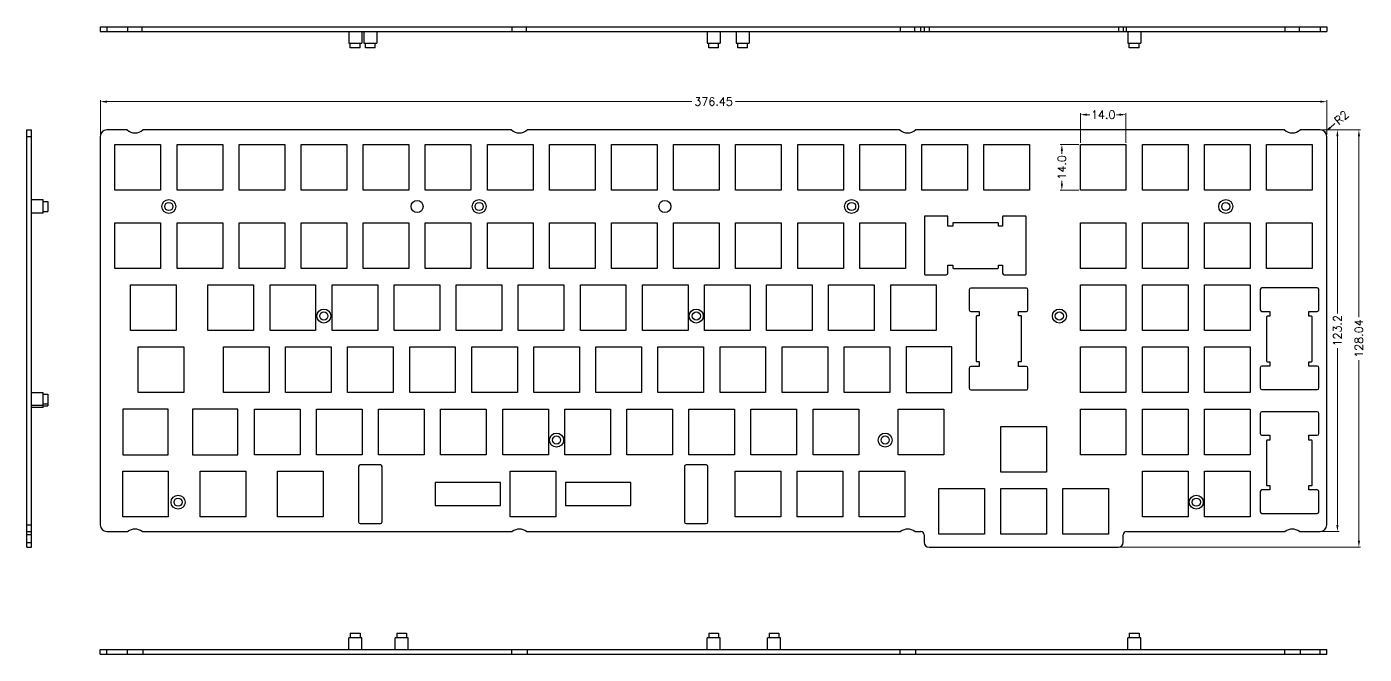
# Model space of a CAD drawing. Header units: millimetres. Extents: x -2394 to -1491, y -937 to 636.
# Drawn here: x -2195.6 to -1785.1, y 389.2 to 581.7 of the extents above; entities that cross this region are included whole.
import ezdxf

# ---------------------------------------------------------------- set-up
doc = ezdxf.new("R2010")
doc.units = ezdxf.units.MM
doc.header["$LTSCALE"] = 30.734
doc.header["$PDMODE"] = 3
doc.header["$PDSIZE"] = 8
doc.layers.get('0').update_dxf_attribs({"linetype": 'CONTINUOUS'})
doc.layers.get('Defpoints').update_dxf_attribs({"linetype": 'CONTINUOUS'})
doc.layers.add('dim', color=82, linetype='CONTINUOUS', lineweight=9)
doc.styles.add('ROMANC', font='romanc.shx', dxfattribs={"bigfont": 'gbcbig.shx'})
doc.dimstyles.new('YanXiu', dxfattribs={"dimtxt": 2.5, "dimasz": 2.2, "dimexe": 0.66, "dimexo": 0.66, "dimgap": 0.66, "dimtad": 0, "dimdsep": 46, "dimtxsty": 'ROMANC', "dimcen": 0, "dimclrd": 256, "dimclre": 131, "dimclrt": 42, "dimazin": 2, "dimtfac": 1, "dimtofl": 0, "dimtmove": 0, "dimatfit": 3, "dimfxl": 1, "dimlwd": 5, "dimlwe": 5, "dimarcsym": 0})

# ---------------------------------------------------------------- blocks, each defined once
blk = doc.blocks.new('*D0')
at = {"layer": 'Defpoints', "color": 0}
for p in [(-1796.56, 558.72), (-2173.01, 548.05), (-1796.56, 548.05)]:
    blk.add_point(p, dxfattribs=at)
at = {"layer": 'dim', "color": 131, "lineweight": 5}
for p, q in [((-2173.01, 548.55), (-2173.01, 559.21)), ((-1796.56, 548.55), (-1796.56, 559.21))]:
    blk.add_line(p, q, dxfattribs=at)
at = {"layer": 'dim', "lineweight": 5}
for p, q in [((-2171.01, 558.72), (-1991.48, 558.72)), ((-1798.56, 558.72), (-1978.1, 558.72))]:
    blk.add_line(p, q, dxfattribs=at)
at = {"layer": 'dim'}
for points in [[(-2171.01, 559.05), (-2171.01, 558.38), (-2173.01, 558.72)], [(-1798.56, 559.05), (-1798.56, 558.38), (-1796.56, 558.72)]]:
    blk.add_solid(points, dxfattribs=at)
at = {"layer": 'dim', "color": 42, "insert": (-1984.79, 558.72), "char_height": 2.5, "attachment_point": 5, "style": 'ROMANC'}
blk.add_mtext('376.45', dxfattribs=at)
blk = doc.blocks.new('*D1')
at = {"layer": 'Defpoints', "color": 0}
for p in [(-1801.67, 550.05), (-1860.55, 422.01), (-1786.72, 422.01)]:
    blk.add_point(p, dxfattribs=at)
at = {"layer": 'dim', "color": 131, "lineweight": 5}
for p, q in [((-1801.17, 550.05), (-1786.22, 550.05)), ((-1860.05, 422.01), (-1786.22, 422.01))]:
    blk.add_line(p, q, dxfattribs=at)
at = {"layer": 'dim', "lineweight": 5}
for p, q in [((-1786.72, 548.05), (-1786.72, 492.6)), ((-1786.72, 424.01), (-1786.72, 479.46))]:
    blk.add_line(p, q, dxfattribs=at)
at = {"layer": 'dim'}
for points in [[(-1787.05, 548.05), (-1786.39, 548.05), (-1786.72, 550.05)], [(-1787.05, 424.01), (-1786.39, 424.01), (-1786.72, 422.01)]]:
    blk.add_solid(points, dxfattribs=at)
at = {"layer": 'dim', "color": 42, "insert": (-1786.72, 486.03), "char_height": 2.5, "attachment_point": 5, "rotation": 90, "style": 'ROMANC'}
blk.add_mtext('128.04', dxfattribs=at)
blk = doc.blocks.new('*D2')
at = {"layer": 'Defpoints', "color": 0}
for p in [(-1801.17, 550.05), (-1793.32, 550.05), (-1798.56, 426.85)]:
    blk.add_point(p, dxfattribs=at)
at = {"layer": 'dim', "color": 131, "lineweight": 5}
for p, q in [((-1800.67, 550.05), (-1792.82, 550.05)), ((-1798.06, 426.85), (-1792.82, 426.85))]:
    blk.add_line(p, q, dxfattribs=at)
at = {"layer": 'dim', "lineweight": 5}
for p, q in [((-1793.32, 548.05), (-1793.32, 493.77)), ((-1793.32, 428.85), (-1793.32, 483.13))]:
    blk.add_line(p, q, dxfattribs=at)
at = {"layer": 'dim'}
for points in [[(-1793.65, 548.05), (-1792.99, 548.05), (-1793.32, 550.05)], [(-1793.65, 428.85), (-1792.99, 428.85), (-1793.32, 426.85)]]:
    blk.add_solid(points, dxfattribs=at)
at = {"layer": 'dim', "color": 42, "insert": (-1793.32, 488.45), "char_height": 2.5, "attachment_point": 5, "rotation": 90, "style": 'ROMANC'}
blk.add_mtext('123.2', dxfattribs=at)
blk = doc.blocks.new('*D3')
at = {"layer": 'Defpoints', "color": 0}
for p in [(-1798.56, 548.05), (-1797.07, 549.38)]:
    blk.add_point(p, dxfattribs=at)
at = {"layer": 'dim', "lineweight": 5}
blk.add_line((-1794.09, 552.05), (-1795.58, 550.71), dxfattribs=at)
at = {"layer": 'dim'}
blk.add_solid([(-1795.8, 550.96), (-1795.36, 550.47), (-1797.07, 549.38)], dxfattribs=at)
at = {"layer": 'dim', "color": 42, "insert": (-1792.07, 553.85), "char_height": 2.5, "attachment_point": 5, "rotation": 41.7733, "style": 'ROMANC'}
blk.add_mtext('R2', dxfattribs=at)
blk = doc.blocks.new('*D4')
at = {"layer": 'Defpoints', "color": 0}
for p in [(-1872.21, 554.72), (-1872.21, 545.55), (-1858.21, 545.55)]:
    blk.add_point(p, dxfattribs=at)
at = {"layer": 'dim', "color": 131, "lineweight": 5}
for p, q in [((-1872.21, 546.05), (-1872.21, 555.22)), ((-1858.21, 546.05), (-1858.21, 555.22))]:
    blk.add_line(p, q, dxfattribs=at)
at = {"layer": 'dim', "lineweight": 5}
for p, q in [((-1870.21, 554.72), (-1869.34, 554.72)), ((-1860.21, 554.72), (-1861.08, 554.72))]:
    blk.add_line(p, q, dxfattribs=at)
at = {"layer": 'dim'}
for points in [[(-1870.21, 555.06), (-1870.21, 554.39), (-1872.21, 554.72)], [(-1860.21, 555.06), (-1860.21, 554.39), (-1858.21, 554.72)]]:
    blk.add_solid(points, dxfattribs=at)
at = {"layer": 'dim', "color": 42, "insert": (-1865.21, 554.72), "char_height": 2.5, "attachment_point": 5, "style": 'ROMANC'}
blk.add_mtext('14.0', dxfattribs=at)
blk = doc.blocks.new('*D5')
at = {"layer": 'Defpoints', "color": 0}
for p in [(-1872.21, 545.55), (-1877.89, 531.55), (-1872.21, 531.55)]:
    blk.add_point(p, dxfattribs=at)
at = {"layer": 'dim', "color": 131, "lineweight": 5}
for p, q in [((-1872.71, 545.55), (-1878.39, 545.55)), ((-1872.71, 531.55), (-1878.39, 531.55))]:
    blk.add_line(p, q, dxfattribs=at)
at = {"layer": 'dim', "lineweight": 5}
for p, q in [((-1877.89, 543.55), (-1877.89, 542.68)), ((-1877.89, 533.55), (-1877.89, 534.42))]:
    blk.add_line(p, q, dxfattribs=at)
at = {"layer": 'dim'}
for points in [[(-1878.22, 543.55), (-1877.56, 543.55), (-1877.89, 545.55)], [(-1878.22, 533.55), (-1877.56, 533.55), (-1877.89, 531.55)]]:
    blk.add_solid(points, dxfattribs=at)
at = {"layer": 'dim', "color": 42, "insert": (-1877.89, 538.55), "char_height": 2.5, "attachment_point": 5, "rotation": 90, "style": 'ROMANC'}
blk.add_mtext('14.0', dxfattribs=at)

msp = doc.modelspace()

# ---------------------------------------------------------------- linework, layer by layer
at = {"color": 7, "linetype": 'Continuous'}
for p, q in [((-2173.012, 581.688), (-2173.012, 580.188)), ((-2173.012, 581.688), (-1796.562, 581.688)), ((-2173.012, 580.188), (-1796.562, 580.188)), ((-2171.012, 581.688), (-2171.012, 580.188)), ((-2164.569, 580.188), (-2164.569, 581.688)), ((-2160.204, 580.188), (-2160.204, 581.688)), ((-2096.787, 580.188), (-2096.787, 576.688)), ((-2092.787, 580.188), (-2092.787, 576.688)), ((-2092.132, 580.188), (-2092.132, 576.688)), ((-2088.132, 580.188), (-2088.132, 576.688)), ((-2046.569, 580.188), (-2046.569, 581.688)), ((-2042.204, 580.188), (-2042.204, 581.688)), ((-1986.787, 580.188), (-1986.787, 576.688)), ((-1982.787, 580.188), (-1982.787, 576.688)), ((-1977.832, 580.188), (-1977.832, 576.688)), ((-1973.832, 580.188), (-1973.832, 576.688)), ((-1927.369, 580.188), (-1927.369, 581.688)), ((-1923.004, 580.188), (-1923.004, 581.688)), ((-1921.149, 580.188), (-1921.149, 581.688)), ((-1920.149, 581.688), (-1920.149, 580.188)), ((-1918.649, 581.688), (-1918.649, 580.188)), ((-1860.549, 581.688), (-1860.549, 580.188)), ((-1859.049, 581.688), (-1859.049, 580.188)), ((-1858.049, 580.188), (-1858.049, 581.688)), ((-1857.687, 580.188), (-1857.687, 576.688)), ((-1853.687, 580.188), (-1853.687, 576.688)), ((-1809.369, 580.188), (-1809.369, 581.688)), ((-1805.004, 580.188), (-1805.004, 581.688)), ((-1798.562, 581.688), (-1798.562, 580.188)), ((-1796.562, 581.688), (-1796.562, 580.188)), ((-2096.787, 576.688), (-2092.787, 576.688)), ((-2096.287, 575.188), (-2096.287, 576.688)), ((-2093.287, 575.188), (-2096.287, 575.188)), ((-2093.287, 575.188), (-2093.287, 576.688)), ((-2092.132, 576.688), (-2088.132, 576.688)), ((-2091.632, 575.188), (-2091.632, 576.688)), ((-2088.632, 575.188), (-2091.632, 575.188)), ((-2088.632, 575.188), (-2088.632, 576.688)), ((-1986.787, 576.688), (-1982.787, 576.688)), ((-1986.287, 575.188), (-1986.287, 576.688)), ((-1983.287, 575.188), (-1986.287, 575.188)), ((-1983.287, 575.188), (-1983.287, 576.688)), ((-1977.832, 576.688), (-1973.832, 576.688)), ((-1977.332, 575.188), (-1977.332, 576.688)), ((-1974.332, 575.188), (-1977.332, 575.188)), ((-1974.332, 575.188), (-1974.332, 576.688)), ((-1857.687, 576.688), (-1853.687, 576.688)), ((-1857.187, 575.188), (-1857.187, 576.688)), ((-1854.187, 575.188), (-1857.187, 575.188)), ((-1854.187, 575.188), (-1854.187, 576.688)), ((-2195.595, 422.01), (-2195.595, 550.05)), ((-2195.595, 550.05), (-2194.095, 550.05)), ((-2195.595, 548.05), (-2194.095, 548.05)), ((-2194.095, 422.01), (-2194.095, 550.05)), ((-2173.012, 548.05), (-2173.012, 428.85)), ((-2164.804, 550.05), (-2171.012, 550.05)), ((-2046.804, 550.05), (-2159.97, 550.05)), ((-1927.604, 550.05), (-2041.97, 550.05)), ((-1809.604, 550.05), (-1922.77, 550.05)), ((-1798.562, 550.05), (-1804.77, 550.05)), ((-1796.562, 428.85), (-1796.562, 548.05)), ((-2168.512, 531.55), (-2168.512, 545.55)), ((-2168.512, 545.55), (-2154.512, 545.55)), ((-2154.512, 545.55), (-2154.512, 531.55)), ((-2149.462, 531.55), (-2149.462, 545.55)), ((-2149.462, 545.55), (-2135.462, 545.55)), ((-2135.462, 545.55), (-2135.462, 531.55)), ((-2130.412, 531.55), (-2130.412, 545.55)), ((-2130.412, 545.55), (-2116.412, 545.55)), ((-2116.412, 545.55), (-2116.412, 531.55)), ((-2111.362, 531.55), (-2111.362, 545.55)), ((-2111.362, 545.55), (-2097.362, 545.55)), ((-2097.362, 545.55), (-2097.362, 531.55)), ((-2092.312, 531.55), (-2092.312, 545.55)), ((-2092.312, 545.55), (-2078.312, 545.55)), ((-2078.312, 545.55), (-2078.312, 531.55)), ((-2073.262, 531.55), (-2073.262, 545.55)), ((-2073.262, 545.55), (-2059.262, 545.55)), ((-2059.262, 545.55), (-2059.262, 531.55)), ((-2054.212, 531.55), (-2054.212, 545.55)), ((-2054.212, 545.55), (-2040.212, 545.55)), ((-2040.212, 545.55), (-2040.212, 531.55)), ((-2035.162, 531.55), (-2035.162, 545.55)), ((-2035.162, 545.55), (-2021.162, 545.55)), ((-2021.162, 545.55), (-2021.162, 531.55)), ((-2016.112, 531.55), (-2016.112, 545.55)), ((-2016.112, 545.55), (-2002.112, 545.55)), ((-2002.112, 545.55), (-2002.112, 531.55)), ((-1997.062, 531.55), (-1997.062, 545.55)), ((-1997.062, 545.55), (-1983.062, 545.55)), ((-1983.062, 545.55), (-1983.062, 531.55)), ((-1978.012, 531.55), (-1978.012, 545.55)), ((-1978.012, 545.55), (-1964.012, 545.55)), ((-1964.012, 545.55), (-1964.012, 531.55)), ((-1958.962, 531.55), (-1958.962, 545.55)), ((-1958.962, 545.55), (-1944.962, 545.55)), ((-1944.962, 545.55), (-1944.962, 531.55)), ((-1939.912, 531.55), (-1939.912, 545.55)), ((-1939.912, 545.55), (-1925.912, 545.55)), ((-1925.912, 545.55), (-1925.912, 531.55)), ((-1920.862, 531.55), (-1920.862, 545.55)), ((-1920.862, 545.55), (-1906.862, 545.55)), ((-1906.862, 545.55), (-1906.862, 531.55)), ((-1901.812, 545.55), (-1887.812, 545.55)), ((-1901.812, 531.55), (-1901.812, 545.55)), ((-1887.812, 545.55), (-1887.812, 531.55)), ((-1872.212, 545.55), (-1858.212, 545.55)), ((-1872.212, 531.55), (-1872.212, 545.55)), ((-1858.212, 545.55), (-1858.212, 531.55)), ((-1853.162, 545.55), (-1839.162, 545.55)), ((-1853.162, 531.55), (-1853.162, 545.55)), ((-1839.162, 545.55), (-1839.162, 531.55)), ((-1834.112, 545.55), (-1820.112, 545.55)), ((-1834.112, 531.55), (-1834.112, 545.55)), ((-1820.112, 545.55), (-1820.112, 531.55)), ((-1815.062, 545.55), (-1801.062, 545.55)), ((-1815.062, 531.55), (-1815.062, 545.55)), ((-1801.062, 545.55), (-1801.062, 531.55)), ((-2154.512, 531.55), (-2168.512, 531.55)), ((-2135.462, 531.55), (-2149.462, 531.55)), ((-2116.412, 531.55), (-2130.412, 531.55)), ((-2097.362, 531.55), (-2111.362, 531.55)), ((-2078.312, 531.55), (-2092.312, 531.55)), ((-2059.262, 531.55), (-2073.262, 531.55)), ((-2040.212, 531.55), (-2054.212, 531.55)), ((-2021.162, 531.55), (-2035.162, 531.55)), ((-2002.112, 531.55), (-2016.112, 531.55)), ((-1983.062, 531.55), (-1997.062, 531.55)), ((-1964.012, 531.55), (-1978.012, 531.55)), ((-1944.962, 531.55), (-1958.962, 531.55)), ((-1925.912, 531.55), (-1939.912, 531.55)), ((-1906.862, 531.55), (-1920.862, 531.55)), ((-1887.812, 531.55), (-1901.812, 531.55)), ((-1858.212, 531.55), (-1872.212, 531.55)), ((-1839.162, 531.55), (-1853.162, 531.55)), ((-1820.112, 531.55), (-1834.112, 531.55)), ((-1801.062, 531.55), (-1815.062, 531.55)), ((-2190.595, 528.55), (-2194.095, 528.55)), ((-2190.595, 524.55), (-2190.595, 528.55)), ((-2190.595, 528.05), (-2189.095, 528.05)), ((-2189.095, 528.05), (-2189.095, 525.05)), ((-2190.595, 524.55), (-2194.095, 524.55)), ((-2190.595, 525.05), (-2189.095, 525.05)), ((-2168.512, 507.55), (-2168.512, 521.55)), ((-2168.512, 521.55), (-2154.512, 521.55)), ((-2154.512, 521.55), (-2154.512, 507.55)), ((-2149.462, 507.55), (-2149.462, 521.55)), ((-2149.462, 521.55), (-2135.462, 521.55)), ((-2135.462, 521.55), (-2135.462, 507.55)), ((-2130.412, 507.55), (-2130.412, 521.55)), ((-2130.412, 521.55), (-2116.412, 521.55)), ((-2116.412, 521.55), (-2116.412, 507.55)), ((-2111.362, 507.55), (-2111.362, 521.55)), ((-2111.362, 521.55), (-2097.362, 521.55)), ((-2097.362, 521.55), (-2097.362, 507.55)), ((-2092.312, 507.55), (-2092.312, 521.55)), ((-2092.312, 521.55), (-2078.312, 521.55)), ((-2078.312, 521.55), (-2078.312, 507.55)), ((-2073.262, 507.55), (-2073.262, 521.55)), ((-2073.262, 521.55), (-2059.262, 521.55)), ((-2059.262, 521.55), (-2059.262, 507.55)), ((-2054.212, 507.55), (-2054.212, 521.55)), ((-2054.212, 521.55), (-2040.212, 521.55)), ((-2040.212, 521.55), (-2040.212, 507.55)), ((-2035.162, 507.55), (-2035.162, 521.55)), ((-2035.162, 521.55), (-2021.162, 521.55)), ((-2021.162, 521.55), (-2021.162, 507.55)), ((-2016.112, 507.55), (-2016.112, 521.55)), ((-2016.112, 521.55), (-2002.112, 521.55)), ((-2002.112, 521.55), (-2002.112, 507.55)), ((-1997.062, 507.55), (-1997.062, 521.55)), ((-1997.062, 521.55), (-1983.062, 521.55)), ((-1983.062, 521.55), (-1983.062, 507.55)), ((-1978.012, 507.55), (-1978.012, 521.55)), ((-1978.012, 521.55), (-1964.012, 521.55)), ((-1964.012, 521.55), (-1964.012, 507.55)), ((-1958.962, 507.55), (-1958.962, 521.55)), ((-1958.962, 521.55), (-1944.962, 521.55)), ((-1944.962, 521.55), (-1944.962, 507.55)), ((-1939.912, 521.55), (-1925.912, 521.55)), ((-1939.912, 507.55), (-1939.912, 521.55)), ((-1925.912, 521.55), (-1925.912, 507.55)), ((-1920.064, 523.408), (-1920.064, 505.808)), ((-1913.064, 523.608), (-1919.864, 523.608)), ((-1912.864, 520.55), (-1912.864, 523.408)), ((-1897.587, 521.55), (-1911.187, 521.55)), ((-1896.064, 523.408), (-1896.064, 520.55)), ((-1889.064, 523.608), (-1895.864, 523.608)), ((-1888.864, 505.808), (-1888.864, 523.408)), ((-1872.212, 521.55), (-1858.212, 521.55)), ((-1872.212, 507.55), (-1872.212, 521.55)), ((-1858.212, 521.55), (-1858.212, 507.55)), ((-1853.162, 521.55), (-1839.162, 521.55)), ((-1853.162, 507.55), (-1853.162, 521.55)), ((-1839.162, 521.55), (-1839.162, 507.55)), ((-1834.112, 521.55), (-1820.112, 521.55)), ((-1834.112, 507.55), (-1834.112, 521.55)), ((-1820.112, 521.55), (-1820.112, 507.55)), ((-1815.062, 521.55), (-1801.062, 521.55)), ((-1815.062, 507.55), (-1815.062, 521.55)), ((-1801.062, 521.55), (-1801.062, 507.55)), ((-1911.387, 520.55), (-1912.864, 520.55)), ((-1911.387, 521.35), (-1911.387, 520.55)), ((-1897.387, 520.55), (-1897.387, 521.35)), ((-1896.064, 520.55), (-1897.387, 520.55)), ((-2154.512, 507.55), (-2168.512, 507.55)), ((-2135.462, 507.55), (-2149.462, 507.55)), ((-2116.412, 507.55), (-2130.412, 507.55)), ((-2097.362, 507.55), (-2111.362, 507.55)), ((-2078.312, 507.55), (-2092.312, 507.55)), ((-2059.262, 507.55), (-2073.262, 507.55)), ((-2040.212, 507.55), (-2054.212, 507.55)), ((-2021.162, 507.55), (-2035.162, 507.55)), ((-2002.112, 507.55), (-2016.112, 507.55)), ((-1983.062, 507.55), (-1997.062, 507.55)), ((-1964.012, 507.55), (-1978.012, 507.55)), ((-1944.962, 507.55), (-1958.962, 507.55)), ((-1925.912, 507.55), (-1939.912, 507.55)), ((-1919.864, 505.608), (-1913.364, 505.608)), ((-1912.864, 508.55), (-1911.387, 508.55)), ((-1912.864, 506.108), (-1912.864, 508.55)), ((-1911.387, 508.55), (-1911.387, 507.75)), ((-1911.187, 507.55), (-1897.587, 507.55)), ((-1897.387, 508.55), (-1896.064, 508.55)), ((-1897.387, 507.75), (-1897.387, 508.55)), ((-1896.064, 508.55), (-1896.064, 506.108)), ((-1895.564, 505.608), (-1889.064, 505.608)), ((-1858.212, 507.55), (-1872.212, 507.55)), ((-1839.162, 507.55), (-1853.162, 507.55)), ((-1820.112, 507.55), (-1834.112, 507.55)), ((-1801.062, 507.55), (-1815.062, 507.55)), ((-2163.747, 488.5), (-2163.747, 502.5)), ((-2163.747, 502.5), (-2149.747, 502.5)), ((-2149.747, 502.5), (-2149.747, 488.5)), ((-2139.982, 488.5), (-2139.982, 502.5)), ((-2139.982, 502.5), (-2125.982, 502.5)), ((-2125.982, 502.5), (-2125.982, 488.5)), ((-2120.932, 488.5), (-2120.932, 502.5)), ((-2120.932, 502.5), (-2106.932, 502.5)), ((-2106.932, 502.5), (-2106.932, 488.5)), ((-2101.882, 488.5), (-2101.882, 502.5)), ((-2101.882, 502.5), (-2087.882, 502.5)), ((-2087.882, 502.5), (-2087.882, 488.5)), ((-2082.832, 488.5), (-2082.832, 502.5)), ((-2082.832, 502.5), (-2068.832, 502.5)), ((-2068.832, 502.5), (-2068.832, 488.5)), ((-2063.782, 488.5), (-2063.782, 502.5)), ((-2063.782, 502.5), (-2049.782, 502.5)), ((-2049.782, 502.5), (-2049.782, 488.5)), ((-2044.732, 488.5), (-2044.732, 502.5)), ((-2044.732, 502.5), (-2030.732, 502.5)), ((-2030.732, 502.5), (-2030.732, 488.5)), ((-2025.682, 488.5), (-2025.682, 502.5)), ((-2025.682, 502.5), (-2011.682, 502.5)), ((-2011.682, 502.5), (-2011.682, 488.5)), ((-2006.632, 488.5), (-2006.632, 502.5)), ((-2006.632, 502.5), (-1992.632, 502.5)), ((-1992.632, 502.5), (-1992.632, 488.5)), ((-1987.582, 488.5), (-1987.582, 502.5)), ((-1987.582, 502.5), (-1973.582, 502.5)), ((-1973.582, 502.5), (-1973.582, 488.5)), ((-1968.532, 488.5), (-1968.532, 502.5)), ((-1968.532, 502.5), (-1954.532, 502.5)), ((-1954.532, 502.5), (-1954.532, 488.5)), ((-1949.482, 502.5), (-1935.482, 502.5)), ((-1949.482, 488.5), (-1949.482, 502.5)), ((-1935.482, 502.5), (-1935.482, 488.5)), ((-1930.432, 502.5), (-1916.432, 502.5)), ((-1930.432, 488.5), (-1930.432, 502.5)), ((-1916.432, 502.5), (-1916.432, 488.5)), ((-1906.292, 501), (-1906.292, 494.8)), ((-1888.792, 501.5), (-1905.792, 501.5)), ((-1888.292, 494.8), (-1888.292, 501)), ((-1872.212, 502.5), (-1858.212, 502.5)), ((-1872.212, 488.5), (-1872.212, 502.5)), ((-1858.212, 502.5), (-1858.212, 488.5)), ((-1853.162, 502.5), (-1839.162, 502.5)), ((-1853.162, 488.5), (-1853.162, 502.5)), ((-1839.162, 502.5), (-1839.162, 488.5)), ((-1834.112, 502.5), (-1820.112, 502.5)), ((-1834.112, 488.5), (-1834.112, 502.5)), ((-1820.112, 502.5), (-1820.112, 488.5)), ((-1817.003, 501.09), (-1817.003, 494.89)), ((-1799.503, 501.59), (-1816.503, 501.59)), ((-1799.003, 494.89), (-1799.003, 501.09)), ((-1905.792, 494.3), (-1903.233, 494.3)), ((-1904.233, 492.778), (-1904.233, 479.178)), ((-1903.233, 492.978), (-1904.033, 492.978)), ((-1903.233, 494.3), (-1903.233, 492.978)), ((-1891.233, 494.3), (-1888.792, 494.3)), ((-1891.233, 492.978), (-1891.233, 494.3)), ((-1890.433, 492.978), (-1891.233, 492.978)), ((-1890.233, 479.178), (-1890.233, 492.778)), ((-1816.503, 494.39), (-1814.062, 494.39)), ((-1815.062, 492.712), (-1815.062, 479.112)), ((-1814.062, 492.912), (-1814.862, 492.912)), ((-1814.062, 494.39), (-1814.062, 492.912)), ((-1802.062, 494.39), (-1799.503, 494.39)), ((-1802.062, 492.912), (-1802.062, 494.39)), ((-1801.262, 492.912), (-1802.062, 492.912)), ((-1801.062, 479.112), (-1801.062, 492.712)), ((-2149.747, 488.5), (-2163.747, 488.5)), ((-2125.982, 488.5), (-2139.982, 488.5)), ((-2106.932, 488.5), (-2120.932, 488.5)), ((-2087.882, 488.5), (-2101.882, 488.5)), ((-2068.832, 488.5), (-2082.832, 488.5)), ((-2049.782, 488.5), (-2063.782, 488.5)), ((-2030.732, 488.5), (-2044.732, 488.5)), ((-2011.682, 488.5), (-2025.682, 488.5)), ((-1992.632, 488.5), (-2006.632, 488.5)), ((-1973.582, 488.5), (-1987.582, 488.5)), ((-1954.532, 488.5), (-1968.532, 488.5)), ((-1935.482, 488.5), (-1949.482, 488.5)), ((-1916.432, 488.5), (-1930.432, 488.5)), ((-1858.212, 488.5), (-1872.212, 488.5)), ((-1839.162, 488.5), (-1853.162, 488.5)), ((-1820.112, 488.5), (-1834.112, 488.5)), ((-2161.362, 469.45), (-2161.362, 483.45)), ((-2161.362, 483.45), (-2147.362, 483.45)), ((-2147.362, 483.45), (-2147.362, 469.45)), ((-2135.217, 469.45), (-2135.217, 483.45)), ((-2135.217, 483.45), (-2121.217, 483.45)), ((-2121.217, 483.45), (-2121.217, 469.45)), ((-2116.167, 469.45), (-2116.167, 483.45)), ((-2116.167, 483.45), (-2102.167, 483.45)), ((-2102.167, 483.45), (-2102.167, 469.45)), ((-2097.117, 469.45), (-2097.117, 483.45)), ((-2097.117, 483.45), (-2083.117, 483.45)), ((-2083.117, 483.45), (-2083.117, 469.45)), ((-2078.067, 469.45), (-2078.067, 483.45)), ((-2078.067, 483.45), (-2064.067, 483.45)), ((-2064.067, 483.45), (-2064.067, 469.45)), ((-2059.017, 469.45), (-2059.017, 483.45)), ((-2059.017, 483.45), (-2045.017, 483.45)), ((-2045.017, 483.45), (-2045.017, 469.45)), ((-2039.967, 469.45), (-2039.967, 483.45)), ((-2039.967, 483.45), (-2025.967, 483.45)), ((-2025.967, 483.45), (-2025.967, 469.45)), ((-2020.917, 469.45), (-2020.917, 483.45)), ((-2020.917, 483.45), (-2006.917, 483.45)), ((-2006.917, 483.45), (-2006.917, 469.45)), ((-2001.867, 469.45), (-2001.867, 483.45)), ((-2001.867, 483.45), (-1987.867, 483.45)), ((-1987.867, 483.45), (-1987.867, 469.45)), ((-1982.817, 483.45), (-1968.817, 483.45)), ((-1982.817, 469.45), (-1982.817, 483.45)), ((-1968.817, 483.45), (-1968.817, 469.45)), ((-1963.767, 483.45), (-1949.767, 483.45)), ((-1963.767, 469.45), (-1963.767, 483.45)), ((-1949.767, 483.45), (-1949.767, 469.45)), ((-1944.717, 483.45), (-1930.717, 483.45)), ((-1944.717, 469.45), (-1944.717, 483.45)), ((-1930.717, 483.45), (-1930.717, 469.45)), ((-1911.667, 483.5), (-1925.667, 483.5)), ((-1925.667, 483.5), (-1925.667, 469.5)), ((-1911.667, 469.5), (-1911.667, 483.5)), ((-1872.212, 483.45), (-1858.212, 483.45)), ((-1872.212, 469.45), (-1872.212, 483.45)), ((-1858.212, 483.45), (-1858.212, 469.45)), ((-1853.162, 483.45), (-1839.162, 483.45)), ((-1853.162, 469.45), (-1853.162, 483.45)), ((-1839.162, 483.45), (-1839.162, 469.45)), ((-1834.112, 483.45), (-1820.112, 483.45)), ((-1834.112, 469.45), (-1834.112, 483.45)), ((-1820.112, 483.45), (-1820.112, 469.45)), ((-1906.292, 477), (-1906.292, 470.8)), ((-1903.233, 477.5), (-1905.792, 477.5)), ((-1904.033, 478.978), (-1903.233, 478.978)), ((-1903.233, 478.978), (-1903.233, 477.5)), ((-1891.233, 478.978), (-1890.433, 478.978)), ((-1891.233, 477.5), (-1891.233, 478.978)), ((-1888.792, 477.5), (-1891.233, 477.5)), ((-1888.292, 470.8), (-1888.292, 477)), ((-1817.003, 477.09), (-1817.003, 470.89)), ((-1814.062, 477.59), (-1816.503, 477.59)), ((-1814.862, 478.912), (-1814.062, 478.912)), ((-1814.062, 478.912), (-1814.062, 477.59)), ((-1802.062, 478.912), (-1801.262, 478.912)), ((-1802.062, 477.59), (-1802.062, 478.912)), ((-1799.503, 477.59), (-1802.062, 477.59)), ((-1799.003, 470.89), (-1799.003, 477.09)), ((-2190.595, 469.35), (-2194.095, 469.35)), ((-2190.595, 464.925), (-2190.595, 469.35)), ((-2190.595, 469), (-2189.095, 469)), ((-2189.095, 469), (-2189.095, 465.425)), ((-2147.362, 469.45), (-2161.362, 469.45)), ((-2121.217, 469.45), (-2135.217, 469.45)), ((-2102.167, 469.45), (-2116.167, 469.45)), ((-2083.117, 469.45), (-2097.117, 469.45)), ((-2064.067, 469.45), (-2078.067, 469.45)), ((-2045.017, 469.45), (-2059.017, 469.45)), ((-2025.967, 469.45), (-2039.967, 469.45)), ((-2006.917, 469.45), (-2020.917, 469.45)), ((-1987.867, 469.45), (-2001.867, 469.45)), ((-1968.817, 469.45), (-1982.817, 469.45)), ((-1949.767, 469.45), (-1963.767, 469.45)), ((-1930.717, 469.45), (-1944.717, 469.45)), ((-1925.667, 469.5), (-1911.667, 469.5)), ((-1905.792, 470.3), (-1888.792, 470.3)), ((-1858.212, 469.45), (-1872.212, 469.45)), ((-1839.162, 469.45), (-1853.162, 469.45)), ((-1820.112, 469.45), (-1834.112, 469.45)), ((-1816.503, 470.39), (-1799.503, 470.39)), ((-2190.595, 465.5), (-2194.095, 465.5)), ((-2190.595, 464.925), (-2194.095, 464.925)), ((-2190.595, 466), (-2189.095, 466)), ((-2190.595, 465.425), (-2189.095, 465.425)), ((-2166.142, 464.4), (-2166.142, 450.4)), ((-2152.142, 464.4), (-2166.142, 464.4)), ((-2152.142, 450.4), (-2152.142, 464.4)), ((-2144.757, 464.4), (-2144.757, 450.4)), ((-2130.757, 464.4), (-2144.757, 464.4)), ((-2130.757, 450.4), (-2130.757, 464.4)), ((-2125.707, 450.4), (-2125.707, 464.4)), ((-2125.707, 464.4), (-2111.707, 464.4)), ((-2111.707, 464.4), (-2111.707, 450.4)), ((-2106.657, 450.4), (-2106.657, 464.4)), ((-2106.657, 464.4), (-2092.657, 464.4)), ((-2092.657, 464.4), (-2092.657, 450.4)), ((-2087.607, 450.4), (-2087.607, 464.4)), ((-2087.607, 464.4), (-2073.607, 464.4)), ((-2073.607, 464.4), (-2073.607, 450.4)), ((-2068.557, 450.4), (-2068.557, 464.4)), ((-2068.557, 464.4), (-2054.557, 464.4)), ((-2054.557, 464.4), (-2054.557, 450.4)), ((-2049.507, 450.4), (-2049.507, 464.4)), ((-2049.507, 464.4), (-2035.507, 464.4)), ((-2035.507, 464.4), (-2035.507, 450.4)), ((-2030.457, 450.4), (-2030.457, 464.4)), ((-2030.457, 464.4), (-2016.457, 464.4)), ((-2016.457, 464.4), (-2016.457, 450.4)), ((-2011.407, 450.4), (-2011.407, 464.4)), ((-2011.407, 464.4), (-1997.407, 464.4)), ((-1997.407, 464.4), (-1997.407, 450.4)), ((-1992.357, 464.4), (-1978.357, 464.4)), ((-1992.357, 450.4), (-1992.357, 464.4)), ((-1978.357, 464.4), (-1978.357, 450.4)), ((-1973.307, 464.4), (-1959.307, 464.4)), ((-1973.307, 450.4), (-1973.307, 464.4)), ((-1959.307, 464.4), (-1959.307, 450.4)), ((-1954.257, 464.4), (-1940.257, 464.4)), ((-1954.257, 450.4), (-1954.257, 464.4)), ((-1940.257, 464.4), (-1940.257, 450.4)), ((-1928.112, 464.4), (-1914.112, 464.4)), ((-1928.112, 450.4), (-1928.112, 464.4)), ((-1914.112, 464.4), (-1914.112, 450.4)), ((-1872.212, 464.4), (-1858.212, 464.4)), ((-1872.212, 450.4), (-1872.212, 464.4)), ((-1858.212, 464.4), (-1858.212, 450.4)), ((-1853.162, 464.4), (-1839.162, 464.4)), ((-1853.162, 450.4), (-1853.162, 464.4)), ((-1839.162, 464.4), (-1839.162, 450.4)), ((-1834.112, 464.4), (-1820.112, 464.4)), ((-1834.112, 450.4), (-1834.112, 464.4)), ((-1820.112, 464.4), (-1820.112, 450.4)), ((-1817.003, 463.09), (-1817.003, 456.89)), ((-1799.503, 463.59), (-1816.503, 463.59)), ((-1799.003, 456.89), (-1799.003, 463.09)), ((-1896.599, 459.06), (-1882.599, 459.06)), ((-1896.599, 445.06), (-1896.599, 459.06)), ((-1882.599, 459.06), (-1882.599, 445.06)), ((-1816.503, 456.39), (-1814.062, 456.39)), ((-1814.062, 456.39), (-1814.062, 454.912)), ((-1802.062, 456.39), (-1799.503, 456.39)), ((-1802.062, 454.912), (-1802.062, 456.39)), ((-1815.062, 454.712), (-1815.062, 441.112)), ((-1814.062, 454.912), (-1814.862, 454.912)), ((-1801.262, 454.912), (-1802.062, 454.912)), ((-1801.062, 441.112), (-1801.062, 454.712)), ((-2166.142, 450.4), (-2152.142, 450.4)), ((-2144.757, 450.4), (-2130.757, 450.4)), ((-2111.707, 450.4), (-2125.707, 450.4)), ((-2092.657, 450.4), (-2106.657, 450.4)), ((-2073.607, 450.4), (-2087.607, 450.4)), ((-2054.557, 450.4), (-2068.557, 450.4)), ((-2035.507, 450.4), (-2049.507, 450.4)), ((-2016.457, 450.4), (-2030.457, 450.4)), ((-1997.407, 450.4), (-2011.407, 450.4)), ((-1978.357, 450.4), (-1992.357, 450.4)), ((-1959.307, 450.4), (-1973.307, 450.4)), ((-1940.257, 450.4), (-1954.257, 450.4)), ((-1914.112, 450.4), (-1928.112, 450.4)), ((-1858.212, 450.4), (-1872.212, 450.4)), ((-1839.162, 450.4), (-1853.162, 450.4)), ((-1820.112, 450.4), (-1834.112, 450.4)), ((-2166.142, 431.35), (-2166.142, 445.35)), ((-2166.142, 445.35), (-2152.142, 445.35)), ((-2152.142, 445.35), (-2152.142, 431.35)), ((-2142.377, 431.35), (-2142.377, 445.35)), ((-2142.377, 445.35), (-2128.377, 445.35)), ((-2128.377, 445.35), (-2128.377, 431.35)), ((-2118.612, 431.35), (-2118.612, 445.35)), ((-2118.612, 445.35), (-2104.612, 445.35)), ((-2104.612, 445.35), (-2104.612, 431.35)), ((-2093.729, 446.791), (-2093.729, 429.791)), ((-2087.029, 447.291), (-2093.229, 447.291)), ((-2086.529, 429.791), (-2086.529, 446.791)), ((-2047.207, 431.35), (-2047.207, 445.35)), ((-2047.207, 445.35), (-2033.207, 445.35)), ((-2033.207, 445.35), (-2033.207, 431.35)), ((-1993.729, 446.791), (-1993.729, 429.791)), ((-1987.029, 447.291), (-1993.229, 447.291)), ((-1986.529, 429.791), (-1986.529, 446.791)), ((-1978.182, 445.4), (-1964.182, 445.4)), ((-1978.182, 431.4), (-1978.182, 445.4)), ((-1964.182, 445.4), (-1964.182, 431.4)), ((-1959.132, 445.4), (-1945.132, 445.4)), ((-1959.132, 431.4), (-1959.132, 445.4)), ((-1945.132, 445.4), (-1945.132, 431.4)), ((-1940.082, 445.4), (-1926.082, 445.4)), ((-1940.082, 431.4), (-1940.082, 445.4)), ((-1926.082, 445.4), (-1926.082, 431.4)), ((-1882.599, 445.06), (-1896.599, 445.06)), ((-1853.162, 445.35), (-1839.162, 445.35)), ((-1853.162, 431.35), (-1853.162, 445.35)), ((-1839.162, 445.35), (-1839.162, 431.35)), ((-1834.112, 445.35), (-1820.112, 445.35)), ((-1834.112, 431.35), (-1834.112, 445.35)), ((-1820.112, 445.35), (-1820.112, 431.35)), ((-2070.207, 441.85), (-2070.207, 434.85)), ((-2050.207, 441.85), (-2070.207, 441.85)), ((-2050.207, 434.85), (-2050.207, 441.85)), ((-2030.207, 441.85), (-2030.207, 434.85)), ((-2010.207, 441.85), (-2030.207, 441.85)), ((-2010.207, 434.85), (-2010.207, 441.85)), ((-1915.649, 440.01), (-1901.649, 440.01)), ((-1915.649, 426.01), (-1915.649, 440.01)), ((-1901.649, 440.01), (-1901.649, 426.01)), ((-1896.599, 440.01), (-1882.599, 440.01)), ((-1896.599, 426.01), (-1896.599, 440.01)), ((-1882.599, 440.01), (-1882.599, 426.01)), ((-1877.549, 440.01), (-1863.549, 440.01)), ((-1877.549, 426.01), (-1877.549, 440.01)), ((-1863.549, 440.01), (-1863.549, 426.01)), ((-1814.062, 439.59), (-1816.503, 439.59)), ((-1814.862, 440.912), (-1814.062, 440.912)), ((-1814.062, 440.912), (-1814.062, 439.59)), ((-1802.062, 440.912), (-1801.262, 440.912)), ((-1802.062, 439.59), (-1802.062, 440.912)), ((-1799.503, 439.59), (-1802.062, 439.59)), ((-1817.003, 439.09), (-1817.003, 432.89)), ((-1799.003, 432.89), (-1799.003, 439.09)), ((-2152.142, 431.35), (-2166.142, 431.35)), ((-2128.377, 431.35), (-2142.377, 431.35)), ((-2104.612, 431.35), (-2118.612, 431.35)), ((-2070.207, 434.85), (-2050.207, 434.85)), ((-2033.207, 431.35), (-2047.207, 431.35)), ((-2030.207, 434.85), (-2010.207, 434.85)), ((-1964.182, 431.4), (-1978.182, 431.4)), ((-1945.132, 431.4), (-1959.132, 431.4)), ((-1926.082, 431.4), (-1940.082, 431.4)), ((-1839.162, 431.35), (-1853.162, 431.35)), ((-1820.112, 431.35), (-1834.112, 431.35)), ((-1816.503, 432.39), (-1799.503, 432.39)), ((-2195.595, 428.85), (-2194.095, 428.85)), ((-2093.229, 429.291), (-2087.029, 429.291)), ((-1993.229, 429.291), (-1987.029, 429.291)), ((-2195.595, 426.85), (-2194.095, 426.85)), ((-2194.095, 425.85), (-2195.595, 425.85)), ((-2195.595, 423.51), (-2194.095, 423.51)), ((-2171.012, 426.85), (-2164.569, 426.85)), ((-2160.204, 426.85), (-2046.569, 426.85)), ((-2042.204, 426.85), (-1927.369, 426.85)), ((-1923.004, 426.85), (-1921.149, 426.85)), ((-1920.149, 425.85), (-1920.149, 423.51)), ((-1901.649, 426.01), (-1915.649, 426.01)), ((-1882.599, 426.01), (-1896.599, 426.01)), ((-1863.549, 426.01), (-1877.549, 426.01)), ((-1859.049, 423.51), (-1859.049, 425.85)), ((-1858.049, 426.85), (-1809.369, 426.85)), ((-1805.004, 426.85), (-1798.562, 426.85)), ((-2195.595, 422.01), (-2194.095, 422.01)), ((-1918.649, 422.01), (-1860.549, 422.01)), ((-2096.787, 390.698), (-2096.787, 394.198)), ((-2092.787, 394.198), (-2096.787, 394.198)), ((-2096.287, 395.698), (-2096.287, 394.198)), ((-2096.287, 395.698), (-2093.287, 395.698)), ((-2093.287, 395.698), (-2093.287, 394.198)), ((-2092.787, 390.698), (-2092.787, 394.198)), ((-1986.787, 390.698), (-1986.787, 394.198)), ((-1982.787, 394.198), (-1986.787, 394.198)), ((-1986.287, 395.698), (-1986.287, 394.198)), ((-1986.287, 395.698), (-1983.287, 395.698)), ((-1983.287, 395.698), (-1983.287, 394.198)), ((-1982.787, 390.698), (-1982.787, 394.198)), ((-1853.687, 394.198), (-1857.687, 394.198)), ((-1857.687, 390.698), (-1857.687, 394.198)), ((-1857.187, 395.698), (-1854.187, 395.698)), ((-1857.187, 395.698), (-1857.187, 394.198)), ((-1854.187, 395.698), (-1854.187, 394.198)), ((-1853.687, 390.698), (-1853.687, 394.198)), ((-2173.012, 389.198), (-2173.012, 390.698)), ((-2173.012, 390.698), (-1796.562, 390.698)), ((-2171.012, 389.198), (-2171.012, 390.698)), ((-2164.804, 390.698), (-2164.804, 389.198)), ((-2159.97, 390.698), (-2159.97, 389.198)), ((-2046.804, 390.698), (-2046.804, 389.198)), ((-2041.97, 390.698), (-2041.97, 389.198)), ((-1927.604, 390.698), (-1927.604, 389.198)), ((-1922.77, 390.698), (-1922.77, 389.198)), ((-1809.604, 390.698), (-1809.604, 389.198)), ((-1804.77, 390.698), (-1804.77, 389.198)), ((-1798.562, 389.198), (-1798.562, 390.698)), ((-1796.562, 389.198), (-1796.562, 390.698)), ((-2173.012, 389.198), (-1796.562, 389.198))]:
    msp.add_line(p, q, dxfattribs=at)
at = {"color": 6, "linetype": 'Continuous'}
for p, q in [((-2082.532, 390.698), (-2082.532, 394.198)), ((-2078.532, 394.198), (-2082.532, 394.198)), ((-2082.032, 395.698), (-2082.032, 394.198)), ((-2082.032, 395.698), (-2079.032, 395.698)), ((-2079.032, 395.698), (-2079.032, 394.198)), ((-2078.532, 390.698), (-2078.532, 394.198)), ((-1968.232, 390.698), (-1968.232, 394.198)), ((-1964.232, 394.198), (-1968.232, 394.198)), ((-1967.732, 395.698), (-1967.732, 394.198)), ((-1967.732, 395.698), (-1964.732, 395.698)), ((-1964.732, 395.698), (-1964.732, 394.198)), ((-1964.232, 390.698), (-1964.232, 394.198))]:
    msp.add_line(p, q, dxfattribs=at)
at = {"color": 7, "linetype": 'Continuous'}
for centre, radius in [((-2151.982, 526.55), 2.15), ((-2151.982, 526.55), 1.25), ((-2075.787, 526.55), 1.85), ((-2056.732, 526.55), 2.15), ((-2056.732, 526.55), 1.25), ((-1999.724, 526.55), 1.85), ((-1942.432, 526.55), 2.15), ((-1942.432, 526.55), 1.25), ((-1827.587, 526.55), 2.15), ((-1827.587, 526.55), 1.25), ((-2104.402, 492.95), 2.15), ((-2104.402, 492.95), 1.25), ((-1990.102, 492.95), 2.15), ((-1990.102, 492.95), 1.25), ((-1878.662, 492.95), 2.15), ((-1878.662, 492.95), 1.25), ((-2032.977, 454.9), 2.15), ((-2032.977, 454.9), 1.25), ((-1932.112, 454.9), 2.15), ((-1932.112, 454.9), 1.25), ((-2149.142, 435.85), 2.15), ((-2149.142, 435.85), 1.25), ((-1836.632, 435.85), 2.15), ((-1836.632, 435.85), 1.25)]:
    msp.add_circle(centre, radius, dxfattribs=at)
for centre, radius, start, end in [((-2171.012, 548.05), 2, 90, 180), ((-2162.387, 552.65), 3.55, 227.08756, 312.91244), ((-2044.387, 552.65), 3.55, 227.08756, 312.91244), ((-1925.187, 552.65), 3.55, 227.08756, 312.91244), ((-1807.187, 552.65), 3.55, 227.08756, 312.91244), ((-1798.562, 548.05), 2, 0, 90), ((-1919.864, 523.408), 0.2, 90, 180), ((-1913.064, 523.408), 0.2, 0, 90), ((-1911.187, 521.35), 0.2, 90, 180), ((-1897.587, 521.35), 0.2, 0, 90), ((-1895.864, 523.408), 0.2, 90, 180), ((-1889.064, 523.408), 0.2, 0, 90), ((-1919.864, 505.808), 0.2, 180, 270), ((-1913.364, 506.108), 0.5, 270, 0), ((-1911.187, 507.75), 0.2, 180, 270), ((-1897.587, 507.75), 0.2, 270, 0), ((-1895.564, 506.108), 0.5, 180, 270), ((-1889.064, 505.808), 0.2, 270, 0), ((-1905.792, 501), 0.5, 90, 180), ((-1888.792, 501), 0.5, 0, 90), ((-1816.503, 501.09), 0.5, 90, 180), ((-1799.503, 501.09), 0.5, 0, 90), ((-1905.792, 494.8), 0.5, 180, 270), ((-1904.033, 492.778), 0.2, 90, 180), ((-1890.433, 492.778), 0.2, 0, 90), ((-1888.792, 494.8), 0.5, 270, 0), ((-1816.503, 494.89), 0.5, 180, 270), ((-1814.862, 492.712), 0.2, 90, 180), ((-1801.262, 492.712), 0.2, 0, 90), ((-1799.503, 494.89), 0.5, 270, 0), ((-1905.792, 477), 0.5, 90, 180), ((-1904.033, 479.178), 0.2, 180, 270), ((-1890.433, 479.178), 0.2, 270, 0), ((-1888.792, 477), 0.5, 0, 90), ((-1816.503, 477.09), 0.5, 90, 180), ((-1814.862, 479.112), 0.2, 180, 270), ((-1801.262, 479.112), 0.2, 270, 0), ((-1799.503, 477.09), 0.5, 0, 90), ((-1905.792, 470.8), 0.5, 180, 270), ((-1888.792, 470.8), 0.5, 270, 0), ((-1816.503, 470.89), 0.5, 180, 270), ((-1799.503, 470.89), 0.5, 270, 0), ((-1816.503, 463.09), 0.5, 90, 180), ((-1799.503, 463.09), 0.5, 0, 90), ((-1816.503, 456.89), 0.5, 180, 270), ((-1799.503, 456.89), 0.5, 270, 0), ((-1814.862, 454.712), 0.2, 90, 180), ((-1801.262, 454.712), 0.2, 0, 90), ((-2093.229, 446.791), 0.5, 90, 180), ((-2087.029, 446.791), 0.5, 0, 90), ((-1993.229, 446.791), 0.5, 90, 180), ((-1987.029, 446.791), 0.5, 0, 90), ((-1816.503, 439.09), 0.5, 90, 180), ((-1814.862, 441.112), 0.2, 180, 270), ((-1801.262, 441.112), 0.2, 270, 0), ((-1799.503, 439.09), 0.5, 0, 90), ((-1816.503, 432.89), 0.5, 180, 270), ((-1799.503, 432.89), 0.5, 270, 0), ((-2171.012, 428.85), 2, 180, 270), ((-2162.387, 424.05), 3.55, 52.06727, 127.93273), ((-2093.229, 429.791), 0.5, 180, 270), ((-2087.029, 429.791), 0.5, 270, 0), ((-2044.387, 424.05), 3.55, 52.06727, 127.93273), ((-1993.229, 429.791), 0.5, 180, 270), ((-1987.029, 429.791), 0.5, 270, 0), ((-1925.187, 424.05), 3.55, 52.06727, 127.93273), ((-1807.187, 424.05), 3.55, 52.06727, 127.93273), ((-1798.562, 428.85), 2, 270, 0), ((-1921.149, 425.85), 1, 0, 90), ((-1918.649, 423.51), 1.5, 180, 270), ((-1860.549, 423.51), 1.5, 270, 0), ((-1858.049, 425.85), 1, 90, 180)]:
    msp.add_arc(centre, radius, start, end, dxfattribs=at)

# ---------------------------------------------------------------- dimensions: what is measured, and where the dimension line sits
at = {"layer": 'dim'}
dim = msp.add_linear_dim(base=(-1796.562, 558.715), p1=(-2173.012, 548.05), p2=(-1796.562, 548.05), dimstyle='YanXiu', override={"dimasz": 2, "dimexe": 0.49975, "dimexo": 0.49975, "dimgap": 0.49975}, dxfattribs=at)
dim.commit()
dim.dimension.update_dxf_attribs({"geometry": '*D0', "text_midpoint": (-1984.787, 558.715)})
dim = msp.add_linear_dim(base=(-1872.212, 554.723), p1=(-1858.212, 545.55), p2=(-1872.212, 545.55), text='<>.0', dimstyle='YanXiu', override={"dimasz": 2, "dimexe": 0.49975, "dimexo": 0.49975, "dimgap": 0.49975}, dxfattribs=at)
dim.commit()
dim.dimension.update_dxf_attribs({"geometry": '*D4', "text_midpoint": (-1865.212, 554.723)})
dim = msp.add_radius_dim(center=(-1798.562, 548.05), mpoint=(-1797.07, 549.382), dimstyle='YanXiu', override={"dimasz": 2, "dimexe": 0.49975, "dimexo": 0.49975, "dimgap": 0.49975}, dxfattribs=at)
dim.commit()
dim.dimension.update_dxf_attribs({"geometry": '*D3', "text_midpoint": (-1792.072, 553.847)})
dim = msp.add_linear_dim(base=(-1786.721, 422.01), p1=(-1801.666, 550.05), p2=(-1860.549, 422.01), angle=90, dimstyle='YanXiu', override={"dimasz": 2, "dimexe": 0.49975, "dimexo": 0.49975, "dimgap": 0.49975}, dxfattribs=at)
dim.commit()
dim.dimension.update_dxf_attribs({"geometry": '*D1', "text_midpoint": (-1786.721, 486.03), "dimtype": 160})
dim = msp.add_linear_dim(base=(-1793.321, 550.05), p1=(-1798.562, 426.85), p2=(-1801.166, 550.05), angle=90, dimstyle='YanXiu', override={"dimasz": 2, "dimexe": 0.49975, "dimexo": 0.49975, "dimgap": 0.49975}, dxfattribs=at)
dim.commit()
dim.dimension.update_dxf_attribs({"geometry": '*D2', "text_midpoint": (-1793.321, 488.45)})
dim = msp.add_linear_dim(base=(-1877.888, 531.55), p1=(-1872.212, 545.55), p2=(-1872.212, 531.55), angle=90, text='<>.0', dimstyle='YanXiu', override={"dimasz": 2, "dimexe": 0.49975, "dimexo": 0.49975, "dimgap": 0.49975}, dxfattribs=at)
dim.commit()
dim.dimension.update_dxf_attribs({"geometry": '*D5', "text_midpoint": (-1877.888, 538.55)})

doc.saveas('drawing.dxf')
